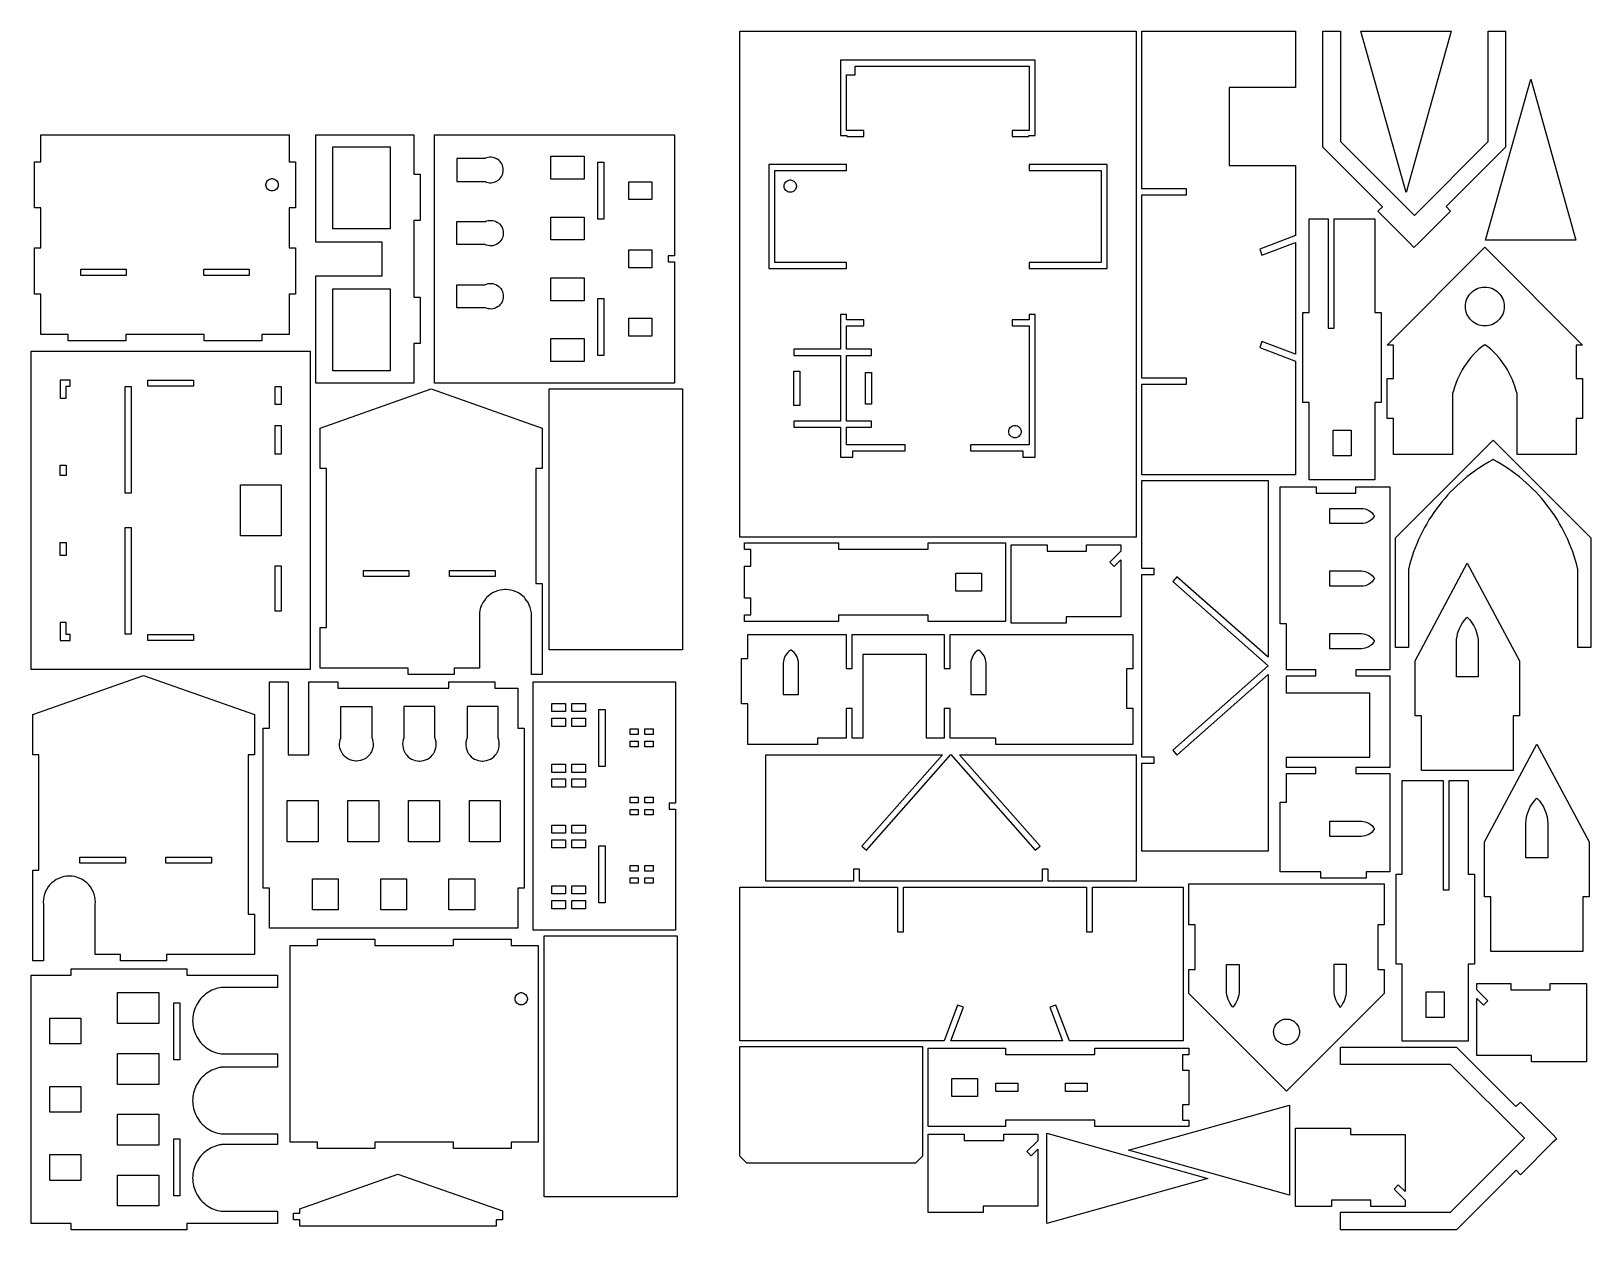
# Model space of a CAD drawing. Extents: x 10 to 282, y 0 to 209.
import ezdxf

# ---------------------------------------------------------------- set-up
doc = ezdxf.new("R2010")
doc.units = 0
doc.layers.get('0').update_dxf_attribs({"linetype": 'CONTINUOUS'})

msp = doc.modelspace()

# ---------------------------------------------------------------- linework, layer by layer
at = {"color": 0}
for points in [[(133.64, 209), (202.78, 209), (202.78, 120.77), (133.64, 120.77), (133.64, 209)], [(224.36, 153.85), (230.61, 151.49), (230.61, 131.63), (203.78, 131.63), (203.78, 147.44), (211.57, 147.44), (211.57, 148.49), (203.78, 148.49), (203.78, 180.44), (211.57, 180.44), (211.57, 181.49), (203.78, 181.49), (203.78, 209), (230.61, 209), (230.61, 199.18), (219.05, 199.18), (219.05, 185.59), (230.61, 185.59), (230.61, 173.36), (224.36, 170.99), (224.75, 169.95), (230.61, 172.16), (230.61, 152.68), (224.75, 154.89), (224.36, 153.85)], [(251.34, 176.88), (264.2, 189.79), (264.2, 209), (267.25, 209), (267.25, 188.77), (256.88, 178.41), (257.66, 177.63), (252.11, 172.08), (251.25, 171.29), (250.52, 172.08), (244.99, 177.61), (245.77, 178.38), (235.38, 188.77), (235.38, 209), (238.43, 209), (238.43, 189.79), (251.34, 176.88)], [(249.89, 180.89), (242.02, 209), (257.76, 209), (249.89, 180.89)], [(181.14, 190.64), (184.09, 190.64), (184.09, 190.82), (185.19, 190.82), (185.19, 203.95), (151.22, 203.95), (151.22, 190.82), (152.32, 190.82), (152.32, 190.64), (155.27, 190.64), (155.27, 191.69), (152.27, 191.69), (152.27, 201.4), (153.77, 201.4), (153.77, 202.9), (184.14, 202.9), (184.14, 191.69), (181.14, 191.69), (181.14, 190.64)], [(279.51, 172.55), (263.78, 172.55), (271.65, 200.66), (279.51, 172.55)], [(55.01, 190.95), (55.01, 186.25), (56.11, 186.25), (56.11, 178.2), (55.01, 178.2), (55.01, 171.25), (56.11, 171.25), (56.11, 163.17), (55.01, 163.17), (55.01, 156.12), (50.25, 156.12), (50.25, 155.02), (40.2, 155.02), (40.2, 156.12), (26.51, 156.12), (26.51, 155.02), (16.46, 155.02), (16.46, 156.12), (11.7, 156.12), (11.7, 163.17), (10.6, 163.17), (10.6, 171.25), (11.7, 171.25), (11.7, 178.2), (10.6, 178.2), (10.6, 186.25), (11.7, 186.25), (11.7, 190.95), (55.01, 190.95)], [(77.85, 154.55), (76.75, 154.55), (76.75, 147.65), (59.69, 147.65), (59.69, 166.37), (71.24, 166.37), (71.24, 172.23), (59.69, 172.23), (59.69, 190.95), (76.75, 190.95), (76.75, 184.05), (77.85, 184.05), (77.85, 176), (76.75, 176), (76.75, 162.6), (77.85, 162.6), (77.85, 154.55)], [(122.22, 168.78), (122.22, 147.65), (80.36, 147.65), (80.36, 190.95), (122.22, 190.95), (122.22, 169.83), (121.12, 169.83), (121.12, 168.78), (122.22, 168.78)], [(62.65, 188.82), (72.66, 188.82), (72.66, 174.55), (62.65, 174.55), (62.65, 188.82)], [(84.29, 186.8), (84.29, 182.8), (89.17, 182.8), (89.24, 182.77), (89.44, 182.69), (89.71, 182.62), (89.99, 182.58), (90.27, 182.57), (90.55, 182.61), (90.82, 182.67), (91.08, 182.77), (91.27, 182.87), (91.33, 182.91), (91.39, 182.95), (91.57, 183.08), (91.77, 183.27), (91.95, 183.48), (92.1, 183.72), (92.22, 183.97), (92.31, 184.24), (92.36, 184.52), (92.38, 184.73), (92.38, 184.8), (92.38, 184.87), (92.36, 185.09), (92.31, 185.36), (92.22, 185.63), (92.1, 185.88), (91.95, 186.12), (91.77, 186.33), (91.57, 186.53), (91.39, 186.66), (91.33, 186.69), (91.27, 186.73), (91.08, 186.83), (90.82, 186.93), (90.55, 187), (90.27, 187.03), (89.99, 187.02), (89.71, 186.99), (89.44, 186.91), (89.24, 186.84), (89.17, 186.8), (84.29, 186.8)], [(100.65, 187.2), (106.47, 187.2), (106.47, 183.2), (100.65, 183.2), (100.65, 187.2)], [(108.85, 186.15), (109.9, 186.15), (109.9, 176.2), (108.85, 176.2), (108.85, 186.15)], [(152.27, 167.64), (152.27, 168.69), (139.74, 168.69), (139.74, 184.72), (152.27, 184.72), (152.27, 185.77), (138.69, 185.77), (138.69, 167.64), (152.27, 167.64)], [(184.14, 167.64), (197.73, 167.64), (197.73, 185.77), (184.14, 185.77), (184.14, 184.72), (196.68, 184.72), (196.68, 168.69), (184.14, 168.69), (184.14, 167.64)], [(53.1, 182.22), (53.1, 182.17), (53.07, 182), (53.01, 181.8), (52.91, 181.62), (52.78, 181.46), (52.62, 181.33), (52.44, 181.23), (52.24, 181.17), (52.08, 181.15), (52.02, 181.15), (51.97, 181.15), (51.8, 181.17), (51.6, 181.23), (51.42, 181.33), (51.26, 181.46), (51.13, 181.62), (51.03, 181.8), (50.97, 182), (50.95, 182.17), (50.95, 182.22), (50.95, 182.27), (50.97, 182.44), (51.03, 182.64), (51.13, 182.82), (51.26, 182.98), (51.42, 183.11), (51.6, 183.21), (51.8, 183.27), (51.97, 183.3), (52.02, 183.3), (52.08, 183.3), (52.24, 183.27), (52.44, 183.21), (52.62, 183.11), (52.78, 182.98), (52.91, 182.82), (53.01, 182.64), (53.07, 182.44), (53.1, 182.27), (53.1, 182.22)], [(114.29, 182.75), (118.29, 182.75), (118.29, 179.66), (114.29, 179.66), (114.29, 182.75)], [(143.51, 181.98), (143.51, 181.93), (143.49, 181.76), (143.43, 181.56), (143.33, 181.38), (143.2, 181.22), (143.04, 181.09), (142.86, 180.99), (142.65, 180.93), (142.49, 180.91), (142.44, 180.91), (142.38, 180.91), (142.22, 180.93), (142.02, 180.99), (141.84, 181.09), (141.68, 181.22), (141.55, 181.38), (141.45, 181.56), (141.38, 181.76), (141.36, 181.93), (141.36, 181.98), (141.36, 182.04), (141.38, 182.2), (141.45, 182.4), (141.55, 182.58), (141.68, 182.74), (141.84, 182.87), (142.02, 182.97), (142.22, 183.03), (142.38, 183.06), (142.44, 183.06), (142.49, 183.06), (142.65, 183.03), (142.86, 182.97), (143.04, 182.87), (143.2, 182.74), (143.33, 182.58), (143.43, 182.4), (143.49, 182.2), (143.51, 182.04), (143.51, 181.98)], [(84.29, 171.79), (84.29, 175.8), (89.17, 175.8), (89.24, 175.83), (89.44, 175.91), (89.71, 175.98), (89.99, 176.02), (90.27, 176.02), (90.55, 175.99), (90.82, 175.92), (91.08, 175.82), (91.27, 175.73), (91.33, 175.69), (91.39, 175.65), (91.57, 175.52), (91.77, 175.33), (91.95, 175.11), (92.1, 174.88), (92.22, 174.62), (92.31, 174.36), (92.36, 174.08), (92.38, 173.87), (92.38, 173.8), (92.38, 173.72), (92.36, 173.51), (92.31, 173.23), (92.22, 172.97), (92.1, 172.71), (91.95, 172.48), (91.77, 172.26), (91.57, 172.07), (91.39, 171.94), (91.33, 171.9), (91.27, 171.87), (91.08, 171.77), (90.82, 171.67), (90.55, 171.6), (90.27, 171.57), (89.99, 171.57), (89.71, 171.61), (89.44, 171.68), (89.24, 171.76), (89.17, 171.79), (84.29, 171.79)], [(100.65, 176.6), (106.47, 176.6), (106.47, 172.6), (100.65, 172.6), (100.65, 176.6)], [(232.98, 144.24), (231.88, 144.24), (231.88, 159.93), (232.98, 159.93), (232.98, 176.29), (236.3, 176.29), (236.3, 157.2), (237.34, 157.2), (237.34, 176.29), (244.46, 176.29), (244.46, 159.93), (245.56, 159.93), (245.56, 144.24), (244.46, 144.24), (244.46, 130.79), (232.98, 130.79), (232.98, 144.24)], [(114.29, 170.85), (118.29, 170.85), (118.29, 167.75), (114.29, 167.75), (114.29, 170.85)], [(263.63, 171.35), (280.7, 154.28), (279.57, 154.28), (279.57, 148.42), (280.67, 148.42), (280.67, 141.44), (279.57, 141.44), (279.57, 135.19), (269.29, 135.19), (269.29, 145.66), (269.25, 145.82), (269.13, 146.31), (268.94, 146.95), (268.72, 147.57), (268.47, 148.19), (268.2, 148.79), (267.9, 149.38), (267.58, 149.96), (267.23, 150.52), (266.86, 151.06), (266.47, 151.59), (266.05, 152.1), (265.61, 152.6), (265.15, 153.07), (264.66, 153.53), (264.16, 153.96), (263.77, 154.28), (263.63, 154.38), (263.5, 154.28), (263.11, 153.96), (262.61, 153.53), (262.12, 153.07), (261.66, 152.6), (261.22, 152.1), (260.8, 151.59), (260.41, 151.06), (260.04, 150.52), (259.69, 149.96), (259.37, 149.38), (259.07, 148.79), (258.8, 148.19), (258.55, 147.57), (258.33, 146.95), (258.14, 146.31), (258.02, 145.82), (257.98, 145.66), (257.98, 135.19), (247.7, 135.19), (247.7, 141.44), (246.6, 141.44), (246.6, 148.42), (247.7, 148.42), (247.7, 154.28), (246.57, 154.28), (263.63, 171.35)], [(18.65, 167.48), (26.6, 167.48), (26.6, 166.43), (18.65, 166.43), (18.65, 167.48)], [(40.11, 167.48), (48.06, 167.48), (48.06, 166.43), (40.11, 166.43), (40.11, 167.48)], [(100.65, 166), (106.47, 166), (106.47, 162), (100.65, 162), (100.65, 166)], [(62.65, 164.06), (72.66, 164.06), (72.66, 149.78), (62.65, 149.78), (62.65, 164.06)], [(84.29, 160.79), (84.29, 164.79), (89.17, 164.79), (89.24, 164.82), (89.44, 164.9), (89.71, 164.98), (89.99, 165.01), (90.27, 165.02), (90.55, 164.99), (90.82, 164.92), (91.08, 164.82), (91.27, 164.72), (91.33, 164.68), (91.39, 164.64), (91.57, 164.51), (91.77, 164.32), (91.95, 164.11), (92.1, 163.87), (92.22, 163.62), (92.31, 163.35), (92.36, 163.08), (92.38, 162.86), (92.38, 162.79), (92.38, 162.72), (92.36, 162.51), (92.31, 162.23), (92.22, 161.96), (92.1, 161.71), (91.95, 161.47), (91.77, 161.26), (91.57, 161.06), (91.39, 160.94), (91.33, 160.9), (91.27, 160.86), (91.08, 160.76), (90.82, 160.66), (90.55, 160.6), (90.27, 160.56), (89.99, 160.57), (89.71, 160.61), (89.44, 160.68), (89.24, 160.76), (89.17, 160.79), (84.29, 160.79)], [(267.02, 161), (267.02, 160.91), (267, 160.65), (266.95, 160.32), (266.87, 159.99), (266.75, 159.68), (266.61, 159.39), (266.44, 159.11), (266.25, 158.85), (266.03, 158.61), (265.79, 158.39), (265.53, 158.19), (265.25, 158.02), (264.95, 157.88), (264.64, 157.77), (264.32, 157.69), (263.98, 157.63), (263.72, 157.62), (263.63, 157.62), (263.55, 157.62), (263.29, 157.63), (262.95, 157.69), (262.63, 157.77), (262.32, 157.88), (262.02, 158.02), (261.74, 158.19), (261.48, 158.39), (261.24, 158.61), (261.02, 158.85), (260.83, 159.11), (260.66, 159.39), (260.52, 159.68), (260.4, 159.99), (260.32, 160.32), (260.27, 160.65), (260.25, 160.91), (260.25, 161), (260.25, 161.09), (260.27, 161.35), (260.32, 161.68), (260.4, 162.01), (260.52, 162.32), (260.66, 162.61), (260.83, 162.89), (261.02, 163.15), (261.24, 163.39), (261.48, 163.61), (261.74, 163.81), (262.02, 163.97), (262.32, 164.12), (262.63, 164.23), (262.95, 164.31), (263.29, 164.37), (263.55, 164.38), (263.63, 164.38), (263.72, 164.38), (263.98, 164.37), (264.32, 164.31), (264.64, 164.23), (264.95, 164.12), (265.25, 163.97), (265.53, 163.81), (265.79, 163.61), (266.03, 163.39), (266.25, 163.15), (266.44, 162.89), (266.61, 162.61), (266.75, 162.32), (266.87, 162.01), (266.95, 161.68), (267, 161.35), (267.02, 161.09), (267.02, 161)], [(108.85, 162.4), (109.9, 162.4), (109.9, 152.45), (108.85, 152.45), (108.85, 162.4)], [(114.29, 158.95), (118.29, 158.95), (118.29, 155.85), (114.29, 155.85), (114.29, 158.95)], [(152.27, 136.87), (152.27, 139.94), (156.64, 139.94), (156.64, 140.99), (152.27, 140.99), (152.27, 152.48), (156.64, 152.48), (156.64, 153.53), (152.27, 153.53), (152.27, 157.64), (155.27, 157.64), (155.27, 158.69), (152.27, 158.69), (152.27, 159.59), (151.22, 159.59), (151.22, 153.53), (143.05, 153.53), (143.05, 152.48), (151.22, 152.48), (151.22, 140.99), (143.05, 140.99), (143.05, 139.94), (151.22, 139.94), (151.22, 134.72), (153.37, 134.72), (153.37, 135.82), (162.5, 135.82), (162.5, 136.87), (152.27, 136.87)], [(181.14, 158.69), (181.14, 157.64), (184.14, 157.64), (184.14, 136.87), (173.91, 136.87), (173.91, 135.82), (183.04, 135.82), (183.04, 134.72), (185.19, 134.72), (185.19, 159.59), (184.14, 159.59), (184.14, 158.69), (181.14, 158.69)], [(100.65, 155.4), (106.47, 155.4), (106.47, 151.4), (100.65, 151.4), (100.65, 155.4)], [(10, 153.21), (58.69, 153.21), (58.69, 97.7), (10, 97.7), (10, 153.21)], [(143.05, 149.71), (144.1, 149.71), (144.1, 143.76), (143.05, 143.76), (143.05, 149.71)], [(16.1, 145.02), (16.1, 147.11), (16.82, 147.11), (16.82, 148.16), (15.05, 148.16), (15.05, 145.02), (16.1, 145.02)], [(26.41, 147.06), (27.46, 147.06), (27.46, 128.43), (26.41, 128.43), (26.41, 147.06)], [(30.37, 148.16), (38.32, 148.16), (38.32, 147.11), (30.37, 147.11), (30.37, 148.16)], [(52.59, 147.06), (53.64, 147.06), (53.64, 143.91), (52.59, 143.91), (52.59, 147.06)], [(155.59, 149.48), (156.64, 149.48), (156.64, 143.99), (155.59, 143.99), (155.59, 149.48)], [(97.27, 96.85), (97.27, 106.61), (97.28, 106.73), (97.3, 107.1), (97.27, 107.57), (97.2, 108.04), (97.08, 108.5), (96.91, 108.94), (96.69, 109.36), (96.44, 109.76), (96.21, 110.05), (96.13, 110.14), (96.05, 110.23), (95.79, 110.48), (95.42, 110.78), (95.02, 111.04), (94.6, 111.25), (94.16, 111.42), (93.7, 111.55), (93.23, 111.62), (92.87, 111.65), (92.75, 111.65), (92.63, 111.65), (92.27, 111.62), (91.8, 111.55), (91.34, 111.42), (90.9, 111.25), (90.48, 111.04), (90.08, 110.78), (89.71, 110.48), (89.45, 110.23), (89.37, 110.14), (89.29, 110.05), (89.07, 109.76), (88.81, 109.36), (88.59, 108.94), (88.42, 108.5), (88.3, 108.04), (88.23, 107.57), (88.2, 107.1), (88.22, 106.73), (88.23, 106.61), (88.23, 97.95), (83.82, 97.95), (83.82, 96.85), (75.77, 96.85), (75.77, 97.95), (60.45, 97.95), (60.45, 105), (61.55, 105), (61.55, 132.77), (60.45, 132.77), (60.45, 139.81), (79.8, 146.64), (99.14, 139.81), (99.14, 132.77), (98.04, 132.77), (98.04, 112.7), (99.14, 112.7), (99.14, 96.85), (97.27, 96.85)], [(100.37, 146.65), (123.64, 146.65), (123.64, 101.14), (100.37, 101.14), (100.37, 146.65)], [(52.59, 140.22), (53.64, 140.22), (53.64, 135.27), (52.59, 135.27), (52.59, 140.22)], [(182.73, 139.18), (182.73, 139.12), (182.71, 138.96), (182.64, 138.76), (182.54, 138.58), (182.41, 138.42), (182.25, 138.29), (182.07, 138.19), (181.87, 138.12), (181.71, 138.1), (181.65, 138.1), (181.6, 138.1), (181.44, 138.12), (181.23, 138.19), (181.05, 138.29), (180.89, 138.42), (180.76, 138.58), (180.66, 138.76), (180.6, 138.96), (180.58, 139.12), (180.58, 139.18), (180.58, 139.23), (180.6, 139.39), (180.66, 139.6), (180.76, 139.78), (180.89, 139.94), (181.05, 140.07), (181.23, 140.17), (181.44, 140.23), (181.6, 140.25), (181.65, 140.25), (181.71, 140.25), (181.87, 140.23), (182.07, 140.17), (182.25, 140.07), (182.41, 139.94), (182.54, 139.78), (182.64, 139.6), (182.71, 139.39), (182.73, 139.23), (182.73, 139.18)], [(237.16, 139.42), (240.29, 139.42), (240.29, 134.93), (237.16, 134.93), (237.16, 139.42)], [(250.31, 101.52), (248.06, 101.52), (248.06, 120.64), (265.09, 137.68), (282.13, 120.64), (282.13, 101.52), (279.88, 101.52), (279.88, 115.18), (279.83, 115.37), (279.68, 115.94), (279.47, 116.7), (279.23, 117.45), (278.98, 118.19), (278.71, 118.92), (278.42, 119.64), (278.11, 120.36), (277.78, 121.06), (277.44, 121.76), (277.07, 122.44), (276.69, 123.11), (276.29, 123.78), (275.88, 124.43), (275.45, 125.07), (275, 125.7), (274.53, 126.32), (274.05, 126.92), (273.56, 127.52), (273.04, 128.09), (272.52, 128.66), (271.97, 129.21), (271.42, 129.75), (270.85, 130.27), (270.26, 130.78), (269.66, 131.28), (269.05, 131.75), (268.42, 132.22), (267.78, 132.67), (267.13, 133.1), (266.46, 133.51), (265.78, 133.91), (265.27, 134.2), (265.09, 134.29), (264.92, 134.2), (264.4, 133.91), (263.72, 133.51), (263.06, 133.1), (262.4, 132.67), (261.76, 132.22), (261.14, 131.75), (260.52, 131.28), (259.92, 130.78), (259.34, 130.27), (258.77, 129.75), (258.21, 129.21), (257.67, 128.66), (257.14, 128.09), (256.63, 127.52), (256.13, 126.92), (255.65, 126.32), (255.19, 125.7), (254.74, 125.07), (254.31, 124.43), (253.89, 123.78), (253.49, 123.11), (253.11, 122.44), (252.75, 121.76), (252.4, 121.06), (252.08, 120.36), (251.77, 119.64), (251.48, 118.92), (251.2, 118.19), (250.95, 117.45), (250.72, 116.7), (250.5, 115.94), (250.35, 115.37), (250.31, 115.18), (250.31, 101.52)], [(15.05, 133.31), (16.1, 133.31), (16.1, 131.54), (15.05, 131.54), (15.05, 133.31)], [(209.91, 82.79), (225.84, 96.84), (225.84, 66.04), (203.78, 66.04), (203.78, 81.35), (205.92, 81.35), (205.92, 82.4), (203.78, 82.4), (203.78, 114.27), (205.92, 114.27), (205.92, 115.32), (203.78, 115.32), (203.78, 130.63), (225.84, 130.63), (225.84, 99.84), (209.91, 113.88), (209.17, 113.05), (225.85, 98.34), (209.17, 83.63), (209.91, 82.79)], [(46.5, 129.92), (53.64, 129.92), (53.64, 120.99), (46.5, 120.99), (46.5, 129.92)], [(234.17, 97.67), (229.02, 97.67), (229.02, 105.67), (227.92, 105.67), (227.92, 129.54), (234.22, 129.54), (234.22, 128.44), (241.1, 128.44), (241.1, 129.54), (247.06, 129.54), (247.06, 97.67), (241.15, 97.67), (241.15, 96.62), (247.06, 96.62), (247.06, 80.59), (241.15, 80.59), (241.15, 79.54), (247.06, 79.54), (247.06, 62.41), (242.91, 62.41), (242.91, 61.31), (235.01, 61.31), (235.01, 62.41), (227.92, 62.41), (227.92, 74.54), (229.02, 74.54), (229.02, 79.54), (234.17, 79.54), (234.17, 80.59), (229.02, 80.59), (229.02, 82.44), (243.58, 82.44), (243.58, 93.58), (229.02, 93.58), (229.02, 96.62), (234.17, 96.62), (234.17, 97.67)], [(236.6, 123.13), (236.6, 125.79), (242.03, 125.79), (242.12, 125.79), (242.39, 125.76), (242.74, 125.69), (243.07, 125.58), (243.38, 125.43), (243.68, 125.24), (243.95, 125.01), (244.18, 124.75), (244.34, 124.53), (244.39, 124.46), (244.34, 124.38), (244.18, 124.17), (243.95, 123.9), (243.68, 123.68), (243.38, 123.49), (243.07, 123.33), (242.74, 123.22), (242.39, 123.15), (242.12, 123.13), (242.03, 123.13), (236.6, 123.13)], [(26.41, 122.47), (27.46, 122.47), (27.46, 103.85), (26.41, 103.85), (26.41, 122.47)], [(15.05, 119.82), (16.1, 119.82), (16.1, 117.6), (15.05, 117.6), (15.05, 119.82)], [(179.98, 106.08), (166.48, 106.08), (166.48, 107.18), (150.89, 107.18), (150.89, 106.08), (134.47, 106.08), (134.47, 107.23), (135.57, 107.23), (135.57, 110.13), (134.47, 110.13), (134.47, 115.72), (135.57, 115.72), (135.57, 118.62), (134.47, 118.62), (134.47, 119.77), (150.89, 119.77), (150.89, 118.67), (166.48, 118.67), (166.48, 119.77), (179.98, 119.77), (179.98, 106.08)], [(187.28, 119.46), (187.28, 118.36), (194.16, 118.36), (194.16, 119.46), (200.12, 119.46), (200.12, 118.32), (198.2, 116.41), (198.94, 115.66), (200.12, 116.84), (200.12, 106.87), (190.57, 106.87), (190.57, 105.77), (180.98, 105.77), (180.98, 119.46), (187.28, 119.46)], [(52.59, 115.8), (53.64, 115.8), (53.64, 107.85), (52.59, 107.85), (52.59, 115.8)], [(67.96, 114.96), (75.91, 114.96), (75.91, 113.91), (67.96, 113.91), (67.96, 114.96)], [(82.96, 114.96), (90.94, 114.96), (90.94, 113.91), (82.96, 113.91), (82.96, 114.96)], [(171.34, 114.49), (175.83, 114.49), (175.83, 111.36), (171.34, 111.36), (171.34, 114.49)], [(236.6, 112.22), (236.6, 114.88), (242.03, 114.88), (242.12, 114.88), (242.39, 114.85), (242.74, 114.78), (243.07, 114.67), (243.38, 114.52), (243.68, 114.33), (243.95, 114.1), (244.18, 113.84), (244.34, 113.63), (244.39, 113.55), (244.34, 113.47), (244.18, 113.26), (243.95, 112.99), (243.68, 112.77), (243.38, 112.58), (243.07, 112.42), (242.74, 112.31), (242.39, 112.25), (242.12, 112.22), (242.03, 112.22), (236.6, 112.22)], [(251.46, 99.2), (260.58, 116.25), (269.69, 99.2), (269.69, 89.62), (268.59, 89.62), (268.59, 80.08), (252.56, 80.08), (252.56, 89.62), (251.46, 89.62), (251.46, 99.2)], [(262.49, 96.41), (258.67, 96.41), (258.67, 102.27), (258.67, 102.43), (258.7, 102.91), (258.79, 103.53), (258.95, 104.14), (259.16, 104.73), (259.44, 105.3), (259.76, 105.83), (260.14, 106.34), (260.46, 106.69), (260.58, 106.8), (260.69, 106.69), (261.01, 106.34), (261.39, 105.83), (261.72, 105.3), (261.99, 104.73), (262.2, 104.14), (262.36, 103.53), (262.45, 102.91), (262.49, 102.43), (262.49, 102.27), (262.49, 96.41)], [(16.1, 105.88), (15.05, 105.88), (15.05, 102.75), (16.82, 102.75), (16.82, 103.8), (16.1, 103.8), (16.1, 105.88)], [(30.37, 103.8), (38.32, 103.8), (38.32, 102.75), (30.37, 102.75), (30.37, 103.8)], [(155.09, 100.31), (155.09, 85.74), (153.24, 85.74), (153.24, 90.9), (152.19, 90.9), (152.19, 85.74), (147.19, 85.74), (147.19, 84.64), (135.05, 84.64), (135.05, 91.74), (133.95, 91.74), (133.95, 99.64), (135.05, 99.64), (135.05, 103.78), (152.19, 103.78), (152.19, 97.87), (153.24, 97.87), (153.24, 103.78), (169.27, 103.78), (169.27, 97.87), (170.32, 97.87), (170.32, 103.78), (202.19, 103.78), (202.19, 97.82), (201.09, 97.82), (201.09, 90.95), (202.19, 90.95), (202.19, 84.64), (178.32, 84.64), (178.32, 85.74), (170.32, 85.74), (170.32, 90.9), (169.27, 90.9), (169.27, 85.74), (166.23, 85.74), (166.23, 100.31), (155.09, 100.31)], [(236.6, 101.31), (236.6, 103.97), (242.03, 103.97), (242.12, 103.97), (242.39, 103.94), (242.74, 103.88), (243.07, 103.77), (243.38, 103.61), (243.68, 103.42), (243.95, 103.19), (244.18, 102.93), (244.34, 102.72), (244.39, 102.64), (244.34, 102.56), (244.18, 102.35), (243.95, 102.08), (243.68, 101.86), (243.38, 101.67), (243.07, 101.52), (242.74, 101.4), (242.39, 101.34), (242.12, 101.31), (242.03, 101.31), (236.6, 101.31)], [(141.23, 93.33), (143.88, 93.33), (143.88, 98.76), (143.88, 98.85), (143.86, 99.11), (143.79, 99.46), (143.68, 99.79), (143.53, 100.11), (143.34, 100.4), (143.11, 100.67), (142.85, 100.91), (142.63, 101.07), (142.56, 101.11), (142.48, 101.07), (142.26, 100.91), (142, 100.67), (141.78, 100.4), (141.58, 100.11), (141.43, 99.79), (141.32, 99.46), (141.25, 99.11), (141.23, 98.85), (141.23, 98.76), (141.23, 93.33)], [(173.96, 93.33), (176.61, 93.33), (176.61, 98.76), (176.61, 98.85), (176.59, 99.11), (176.52, 99.46), (176.41, 99.79), (176.26, 100.11), (176.07, 100.4), (175.84, 100.67), (175.58, 100.91), (175.36, 101.07), (175.28, 101.11), (175.21, 101.07), (174.99, 100.91), (174.73, 100.67), (174.5, 100.4), (174.31, 100.11), (174.16, 99.79), (174.05, 99.46), (173.98, 99.11), (173.96, 98.85), (173.96, 98.76), (173.96, 93.33)], [(12.13, 46.88), (10.26, 46.88), (10.26, 62.73), (11.36, 62.73), (11.36, 82.8), (10.26, 82.8), (10.26, 89.85), (29.61, 96.67), (48.95, 89.85), (48.95, 82.8), (47.85, 82.8), (47.85, 55.03), (48.95, 55.03), (48.95, 47.98), (33.63, 47.98), (33.63, 46.88), (25.58, 46.88), (25.58, 47.98), (21.17, 47.98), (21.17, 56.65), (21.19, 56.77), (21.2, 57.13), (21.18, 57.6), (21.1, 58.07), (20.98, 58.53), (20.81, 58.97), (20.6, 59.4), (20.34, 59.8), (20.12, 60.08), (20.04, 60.17), (19.96, 60.26), (19.7, 60.51), (19.32, 60.81), (18.93, 61.07), (18.5, 61.28), (18.06, 61.45), (17.6, 61.58), (17.13, 61.65), (16.77, 61.68), (16.65, 61.68), (16.53, 61.68), (16.17, 61.65), (15.7, 61.58), (15.24, 61.45), (14.8, 61.28), (14.38, 61.07), (13.98, 60.81), (13.61, 60.51), (13.35, 60.26), (13.27, 60.17), (13.19, 60.08), (12.97, 59.8), (12.71, 59.4), (12.5, 58.97), (12.33, 58.53), (12.21, 58.07), (12.13, 57.6), (12.11, 57.13), (12.12, 56.77), (12.13, 56.65), (12.13, 46.88)], [(51.6, 52.59), (51.6, 59.59), (50.5, 59.59), (50.5, 87.45), (51.6, 87.45), (51.6, 95.55), (54.85, 95.55), (54.85, 82.81), (58.43, 82.81), (58.43, 95.55), (63.48, 95.55), (63.48, 94.45), (82.85, 94.45), (82.85, 95.55), (90.9, 95.55), (90.9, 94.45), (94.9, 94.45), (94.9, 87.45), (96, 87.45), (96, 59.59), (94.9, 59.59), (94.9, 52.59), (51.6, 52.59)], [(122.44, 73.36), (122.44, 52.23), (97.58, 52.23), (97.58, 95.53), (122.44, 95.53), (122.44, 74.41), (121.34, 74.41), (121.34, 73.36), (122.44, 73.36)], [(64.03, 91.22), (69.44, 91.22), (69.44, 85.79), (69.47, 85.7), (69.56, 85.44), (69.63, 85.09), (69.67, 84.73), (69.65, 84.38), (69.6, 84.02), (69.5, 83.68), (69.36, 83.35), (69.23, 83.11), (69.18, 83.03), (69.13, 82.96), (68.96, 82.74), (68.7, 82.48), (68.42, 82.26), (68.12, 82.07), (67.8, 81.92), (67.45, 81.82), (67.1, 81.75), (66.83, 81.73), (66.74, 81.73), (66.65, 81.73), (66.37, 81.75), (66.02, 81.82), (65.68, 81.92), (65.35, 82.07), (65.05, 82.26), (64.77, 82.48), (64.52, 82.74), (64.35, 82.96), (64.3, 83.03), (64.25, 83.11), (64.12, 83.35), (63.97, 83.68), (63.88, 84.02), (63.82, 84.38), (63.81, 84.73), (63.84, 85.09), (63.91, 85.44), (64, 85.7), (64.03, 85.79), (64.03, 91.22)], [(80.44, 91.22), (75.04, 91.22), (75.04, 85.79), (75, 85.7), (74.92, 85.44), (74.84, 85.09), (74.81, 84.73), (74.83, 84.38), (74.88, 84.02), (74.98, 83.68), (75.12, 83.35), (75.25, 83.11), (75.3, 83.03), (75.35, 82.96), (75.52, 82.74), (75.78, 82.48), (76.06, 82.26), (76.36, 82.07), (76.68, 81.92), (77.02, 81.82), (77.38, 81.75), (77.65, 81.73), (77.74, 81.73), (77.83, 81.73), (78.11, 81.75), (78.46, 81.82), (78.8, 81.92), (79.13, 82.07), (79.43, 82.26), (79.71, 82.48), (79.96, 82.74), (80.13, 82.96), (80.18, 83.03), (80.23, 83.11), (80.36, 83.35), (80.5, 83.68), (80.6, 84.02), (80.66, 84.38), (80.67, 84.73), (80.64, 85.09), (80.56, 85.44), (80.48, 85.7), (80.44, 85.79), (80.44, 91.22)], [(91.45, 91.22), (86.05, 91.22), (86.05, 85.79), (86.01, 85.7), (85.93, 85.44), (85.85, 85.09), (85.82, 84.73), (85.83, 84.38), (85.89, 84.02), (85.99, 83.68), (86.13, 83.35), (86.26, 83.11), (86.31, 83.03), (86.36, 82.96), (86.53, 82.74), (86.78, 82.48), (87.06, 82.26), (87.36, 82.07), (87.69, 81.92), (88.03, 81.82), (88.38, 81.75), (88.66, 81.73), (88.75, 81.73), (88.84, 81.73), (89.11, 81.75), (89.47, 81.82), (89.81, 81.92), (90.13, 82.07), (90.44, 82.26), (90.71, 82.48), (90.97, 82.74), (91.14, 82.96), (91.19, 83.03), (91.24, 83.11), (91.37, 83.35), (91.51, 83.68), (91.61, 84.02), (91.66, 84.38), (91.68, 84.73), (91.65, 85.09), (91.57, 85.44), (91.49, 85.7), (91.45, 85.79), (91.45, 91.22)], [(100.87, 91.78), (103.2, 91.78), (103.2, 90.36), (100.87, 90.36), (100.87, 91.78)], [(104.35, 91.78), (106.69, 91.78), (106.69, 90.36), (104.35, 90.36), (104.35, 91.78)], [(109.07, 90.73), (110.12, 90.73), (110.12, 80.78), (109.07, 80.78), (109.07, 90.73)], [(100.87, 89.21), (103.2, 89.21), (103.2, 87.78), (100.87, 87.78), (100.87, 89.21)], [(104.35, 89.21), (106.69, 89.21), (106.69, 87.78), (104.35, 87.78), (104.35, 89.21)], [(114.5, 87.33), (115.93, 87.33), (115.93, 86.36), (114.5, 86.36), (114.5, 87.33)], [(117.08, 87.33), (118.51, 87.33), (118.51, 86.36), (117.08, 86.36), (117.08, 87.33)], [(114.5, 85.21), (115.93, 85.21), (115.93, 84.24), (114.5, 84.24), (114.5, 85.21)], [(117.08, 85.21), (118.51, 85.21), (118.51, 84.24), (117.08, 84.24), (117.08, 85.21)], [(264.7, 58.07), (263.6, 58.07), (263.6, 67.65), (272.72, 84.7), (281.83, 67.65), (281.83, 58.07), (280.73, 58.07), (280.73, 48.53), (264.7, 48.53), (264.7, 58.07)], [(171.98, 82.84), (202.78, 82.84), (202.78, 60.77), (187.46, 60.77), (187.46, 62.91), (186.41, 62.91), (186.41, 60.77), (154.55, 60.77), (154.55, 62.91), (153.5, 62.91), (153.5, 60.77), (138.18, 60.77), (138.18, 82.84), (168.98, 82.84), (154.93, 66.91), (155.77, 66.17), (170.48, 82.85), (185.19, 66.17), (186.03, 66.91), (171.98, 82.84)], [(100.87, 81.18), (103.2, 81.18), (103.2, 79.76), (100.87, 79.76), (100.87, 81.18)], [(104.35, 81.18), (106.69, 81.18), (106.69, 79.76), (104.35, 79.76), (104.35, 81.18)], [(100.87, 78.61), (103.2, 78.61), (103.2, 77.18), (100.87, 77.18), (100.87, 78.61)], [(104.35, 78.61), (106.69, 78.61), (106.69, 77.18), (104.35, 77.18), (104.35, 78.61)], [(248.14, 46.32), (248.14, 62.01), (249.24, 62.01), (249.24, 78.37), (256.36, 78.37), (256.36, 59.28), (257.41, 59.28), (257.41, 78.37), (260.72, 78.37), (260.72, 62.01), (261.82, 62.01), (261.82, 46.32), (260.72, 46.32), (260.72, 32.87), (249.24, 32.87), (249.24, 46.32), (248.14, 46.32)], [(54.65, 74.86), (60.05, 74.86), (60.05, 67.64), (54.65, 67.64), (54.65, 74.86)], [(65.25, 74.86), (70.65, 74.86), (70.65, 67.64), (65.25, 67.64), (65.25, 74.86)], [(75.85, 74.86), (81.25, 74.86), (81.25, 67.64), (75.85, 67.64), (75.85, 74.86)], [(86.45, 74.86), (91.85, 74.86), (91.85, 67.64), (86.45, 67.64), (86.45, 74.86)], [(114.5, 75.43), (115.93, 75.43), (115.93, 74.46), (114.5, 74.46), (114.5, 75.43)], [(117.08, 75.43), (118.51, 75.43), (118.51, 74.46), (117.08, 74.46), (117.08, 75.43)], [(274.62, 64.86), (270.81, 64.86), (270.81, 70.72), (270.81, 70.88), (270.84, 71.36), (270.93, 71.98), (271.09, 72.59), (271.3, 73.18), (271.57, 73.75), (271.9, 74.28), (272.28, 74.79), (272.6, 75.14), (272.72, 75.25), (272.83, 75.14), (273.15, 74.79), (273.53, 74.28), (273.86, 73.75), (274.13, 73.18), (274.34, 72.59), (274.5, 71.98), (274.59, 71.36), (274.62, 70.88), (274.62, 70.72), (274.62, 64.86)], [(114.5, 73.31), (115.93, 73.31), (115.93, 72.33), (114.5, 72.33), (114.5, 73.31)], [(117.08, 73.31), (118.51, 73.31), (118.51, 72.33), (117.08, 72.33), (117.08, 73.31)], [(236.6, 68.59), (236.6, 71.24), (242.03, 71.24), (242.12, 71.24), (242.39, 71.22), (242.74, 71.15), (243.07, 71.04), (243.38, 70.89), (243.68, 70.69), (243.95, 70.47), (244.18, 70.21), (244.34, 69.99), (244.39, 69.91), (244.34, 69.84), (244.18, 69.62), (243.95, 69.36), (243.68, 69.13), (243.38, 68.94), (243.07, 68.79), (242.74, 68.68), (242.39, 68.61), (242.12, 68.59), (242.03, 68.59), (236.6, 68.59)], [(100.87, 70.58), (103.2, 70.58), (103.2, 69.16), (100.87, 69.16), (100.87, 70.58)], [(104.35, 70.58), (106.69, 70.58), (106.69, 69.16), (104.35, 69.16), (104.35, 70.58)], [(100.87, 68.01), (103.2, 68.01), (103.2, 66.58), (100.87, 66.58), (100.87, 68.01)], [(104.35, 68.01), (106.69, 68.01), (106.69, 66.58), (104.35, 66.58), (104.35, 68.01)], [(109.07, 66.98), (110.12, 66.98), (110.12, 57.03), (109.07, 57.03), (109.07, 66.98)], [(18.46, 64.99), (26.44, 64.99), (26.44, 63.94), (18.46, 63.94), (18.46, 64.99)], [(33.49, 64.99), (41.44, 64.99), (41.44, 63.94), (33.49, 63.94), (33.49, 64.99)], [(114.5, 63.53), (115.93, 63.53), (115.93, 62.55), (114.5, 62.55), (114.5, 63.53)], [(117.08, 63.53), (118.51, 63.53), (118.51, 62.55), (117.08, 62.55), (117.08, 63.53)], [(59.1, 61.22), (63.59, 61.22), (63.59, 55.82), (59.1, 55.82), (59.1, 61.22)], [(71, 61.22), (75.5, 61.22), (75.5, 55.82), (71, 55.82), (71, 61.22)], [(82.9, 61.22), (87.4, 61.22), (87.4, 55.82), (82.9, 55.82), (82.9, 61.22)], [(100.87, 59.98), (103.2, 59.98), (103.2, 58.56), (100.87, 58.56), (100.87, 59.98)], [(104.35, 59.98), (106.69, 59.98), (106.69, 58.56), (104.35, 58.56), (104.35, 59.98)], [(114.5, 61.4), (115.93, 61.4), (115.93, 60.43), (114.5, 60.43), (114.5, 61.4)], [(117.08, 61.4), (118.51, 61.4), (118.51, 60.43), (117.08, 60.43), (117.08, 61.4)], [(246.07, 60.31), (246.07, 53.16), (244.97, 53.16), (244.97, 45.36), (246.07, 45.36), (246.07, 41.18), (229.04, 24.15), (212, 41.18), (212, 45.36), (213.09, 45.36), (213.09, 53.16), (212, 53.16), (212, 60.31), (246.07, 60.31)], [(100.87, 57.41), (103.2, 57.41), (103.2, 55.98), (100.87, 55.98), (100.87, 57.41)], [(104.35, 57.41), (106.69, 57.41), (106.69, 55.98), (104.35, 55.98), (104.35, 57.41)], [(172.69, 38.8), (171.64, 39.19), (169.28, 32.94), (133.64, 32.94), (133.64, 59.77), (161.15, 59.77), (161.15, 51.94), (162.2, 51.94), (162.2, 59.77), (194.15, 59.77), (194.15, 51.94), (195.2, 51.94), (195.2, 59.77), (211, 59.77), (211, 32.94), (191.15, 32.94), (188.79, 39.19), (187.74, 38.8), (189.96, 32.94), (170.47, 32.94), (172.69, 38.8)], [(55.17, 15.28), (55.17, 49.57), (59.93, 49.57), (59.93, 50.67), (69.98, 50.67), (69.98, 49.57), (83.67, 49.57), (83.67, 50.67), (93.72, 50.67), (93.72, 49.57), (98.48, 49.57), (98.48, 15.28), (93.72, 15.28), (93.72, 14.18), (83.67, 14.18), (83.67, 15.28), (69.98, 15.28), (69.98, 14.18), (59.93, 14.18), (59.93, 15.28), (55.17, 15.28)], [(99.48, 51.23), (122.74, 51.23), (122.74, 5.72), (99.48, 5.72), (99.48, 51.23)], [(43.21, 14.85), (43.12, 14.84), (42.86, 14.79), (42.52, 14.71), (42.18, 14.61), (41.85, 14.48), (41.53, 14.35), (41.23, 14.19), (40.93, 14.01), (40.64, 13.82), (40.36, 13.61), (40.1, 13.39), (39.85, 13.15), (39.61, 12.89), (39.39, 12.62), (39.19, 12.34), (39, 12.04), (38.87, 11.81), (38.83, 11.73), (38.79, 11.65), (38.67, 11.41), (38.54, 11.08), (38.43, 10.75), (38.34, 10.41), (38.27, 10.07), (38.21, 9.73), (38.18, 9.39), (38.17, 9.04), (38.18, 8.69), (38.21, 8.35), (38.27, 8.01), (38.34, 7.67), (38.43, 7.33), (38.54, 7), (38.67, 6.67), (38.79, 6.43), (38.83, 6.35), (38.87, 6.27), (39, 6.04), (39.19, 5.74), (39.39, 5.46), (39.61, 5.19), (39.85, 4.93), (40.1, 4.69), (40.36, 4.47), (40.64, 4.26), (40.93, 4.07), (41.23, 3.89), (41.53, 3.73), (41.85, 3.6), (42.18, 3.48), (42.52, 3.37), (42.86, 3.29), (43.12, 3.24), (43.21, 3.23), (52.97, 3.23), (52.97, 1.1), (37.17, 1.1), (37.17, 0), (17, 0), (17, 1.1), (10, 1.1), (10, 44.4), (17, 44.4), (17, 45.5), (37.17, 45.5), (37.17, 44.4), (52.97, 44.4), (52.97, 42.27), (43.21, 42.27), (43.12, 42.26), (42.86, 42.21), (42.52, 42.13), (42.18, 42.03), (41.85, 41.91), (41.53, 41.77), (41.23, 41.61), (40.93, 41.44), (40.64, 41.24), (40.36, 41.04), (40.1, 40.81), (39.85, 40.57), (39.61, 40.32), (39.39, 40.05), (39.19, 39.76), (39, 39.46), (38.87, 39.23), (38.83, 39.15), (38.79, 39.08), (38.67, 38.83), (38.54, 38.51), (38.43, 38.18), (38.34, 37.84), (38.27, 37.5), (38.21, 37.16), (38.18, 36.81), (38.17, 36.46), (38.18, 36.12), (38.21, 35.77), (38.27, 35.43), (38.34, 35.09), (38.43, 34.75), (38.54, 34.42), (38.67, 34.1), (38.79, 33.85), (38.83, 33.78), (38.87, 33.7), (39, 33.46), (39.19, 33.17), (39.39, 32.88), (39.61, 32.61), (39.85, 32.36), (40.1, 32.12), (40.36, 31.89), (40.64, 31.68), (40.93, 31.49), (41.23, 31.32), (41.53, 31.16), (41.85, 31.02), (42.18, 30.9), (42.52, 30.8), (42.86, 30.72), (43.12, 30.67), (43.21, 30.66), (52.97, 30.66), (52.97, 28.33), (43.21, 28.33), (43.12, 28.32), (42.86, 28.27), (42.52, 28.19), (42.18, 28.09), (41.85, 27.97), (41.53, 27.83), (41.23, 27.67), (40.93, 27.5), (40.64, 27.31), (40.36, 27.1), (40.1, 26.87), (39.85, 26.63), (39.61, 26.38), (39.39, 26.11), (39.19, 25.82), (39, 25.52), (38.87, 25.29), (38.83, 25.21), (38.79, 25.14), (38.67, 24.89), (38.54, 24.57), (38.43, 24.24), (38.34, 23.9), (38.27, 23.56), (38.21, 23.22), (38.18, 22.87), (38.17, 22.52), (38.18, 22.18), (38.21, 21.83), (38.27, 21.49), (38.34, 21.15), (38.43, 20.81), (38.54, 20.48), (38.67, 20.16), (38.79, 19.91), (38.83, 19.84), (38.87, 19.76), (39, 19.53), (39.19, 19.23), (39.39, 18.94), (39.61, 18.67), (39.85, 18.42), (40.1, 18.18), (40.36, 17.95), (40.64, 17.74), (40.93, 17.55), (41.23, 17.38), (41.53, 17.22), (41.85, 17.08), (42.18, 16.96), (42.52, 16.86), (42.86, 16.78), (43.12, 16.73), (43.21, 16.72), (52.97, 16.72), (52.97, 14.85), (43.21, 14.85)], [(218.56, 46.26), (220.78, 46.26), (220.78, 41.75), (220.78, 41.65), (220.76, 41.35), (220.7, 40.94), (220.62, 40.55), (220.49, 40.16), (220.33, 39.79), (220.14, 39.43), (219.92, 39.09), (219.73, 38.85), (219.67, 38.77), (219.6, 38.85), (219.41, 39.09), (219.19, 39.43), (219, 39.79), (218.84, 40.16), (218.72, 40.55), (218.63, 40.94), (218.57, 41.35), (218.56, 41.65), (218.56, 41.75), (218.56, 46.26)], [(239.52, 46.26), (237.29, 46.26), (237.29, 41.75), (237.29, 41.65), (237.31, 41.35), (237.37, 40.94), (237.45, 40.55), (237.58, 40.16), (237.74, 39.79), (237.93, 39.43), (238.15, 39.09), (238.34, 38.85), (238.4, 38.77), (238.47, 38.85), (238.66, 39.09), (238.88, 39.43), (239.07, 39.79), (239.23, 40.16), (239.35, 40.55), (239.44, 40.94), (239.5, 41.35), (239.52, 41.65), (239.52, 41.75), (239.52, 46.26)], [(25.05, 41.36), (32.27, 41.36), (32.27, 35.95), (25.05, 35.95), (25.05, 41.36)], [(96.57, 40.28), (96.57, 40.23), (96.54, 40.06), (96.48, 39.86), (96.38, 39.68), (96.25, 39.52), (96.09, 39.39), (95.91, 39.29), (95.71, 39.23), (95.55, 39.21), (95.49, 39.21), (95.44, 39.21), (95.27, 39.23), (95.07, 39.29), (94.89, 39.39), (94.73, 39.52), (94.6, 39.68), (94.5, 39.86), (94.44, 40.06), (94.42, 40.23), (94.42, 40.28), (94.42, 40.34), (94.44, 40.5), (94.5, 40.7), (94.6, 40.88), (94.73, 41.04), (94.89, 41.17), (95.07, 41.27), (95.27, 41.33), (95.44, 41.36), (95.49, 41.36), (95.55, 41.36), (95.71, 41.33), (95.91, 41.27), (96.09, 41.17), (96.25, 41.04), (96.38, 40.88), (96.48, 40.7), (96.54, 40.5), (96.57, 40.34), (96.57, 40.28)], [(253.41, 41.5), (256.55, 41.5), (256.55, 37.01), (253.41, 37.01), (253.41, 41.5)], [(271.76, 29.27), (271.76, 30.37), (262.22, 30.37), (262.22, 40.34), (263.39, 39.16), (264.13, 39.9), (262.22, 41.82), (262.22, 42.96), (268.18, 42.96), (268.18, 41.86), (275.05, 41.86), (275.05, 42.96), (281.36, 42.96), (281.36, 29.27), (271.76, 29.27)], [(34.86, 39.6), (35.91, 39.6), (35.91, 29.65), (34.86, 29.65), (34.86, 39.6)], [(13.23, 36.9), (18.64, 36.9), (18.64, 32.41), (13.23, 32.41), (13.23, 36.9)], [(231.28, 34.5), (231.28, 34.44), (231.27, 34.27), (231.24, 34.04), (231.18, 33.83), (231.1, 33.62), (231.01, 33.43), (230.9, 33.24), (230.77, 33.07), (230.62, 32.91), (230.46, 32.76), (230.29, 32.63), (230.11, 32.52), (229.91, 32.43), (229.7, 32.35), (229.49, 32.3), (229.26, 32.26), (229.09, 32.25), (229.04, 32.25), (228.98, 32.25), (228.81, 32.26), (228.58, 32.3), (228.37, 32.35), (228.16, 32.43), (227.96, 32.52), (227.78, 32.63), (227.61, 32.76), (227.45, 32.91), (227.3, 33.07), (227.17, 33.24), (227.06, 33.43), (226.97, 33.62), (226.89, 33.83), (226.84, 34.04), (226.8, 34.27), (226.79, 34.44), (226.79, 34.5), (226.79, 34.55), (226.8, 34.73), (226.84, 34.95), (226.89, 35.16), (226.97, 35.37), (227.06, 35.57), (227.17, 35.75), (227.3, 35.92), (227.45, 36.08), (227.61, 36.23), (227.78, 36.36), (227.96, 36.47), (228.16, 36.56), (228.37, 36.64), (228.58, 36.7), (228.81, 36.73), (228.98, 36.74), (229.04, 36.74), (229.09, 36.74), (229.26, 36.73), (229.49, 36.7), (229.7, 36.64), (229.91, 36.56), (230.11, 36.47), (230.29, 36.36), (230.46, 36.23), (230.62, 36.08), (230.77, 35.92), (230.9, 35.75), (231.01, 35.57), (231.1, 35.37), (231.18, 35.16), (231.24, 34.95), (231.27, 34.73), (231.28, 34.55), (231.28, 34.5)], [(25.05, 30.75), (32.27, 30.75), (32.27, 25.35), (25.05, 25.35), (25.05, 30.75)], [(134.86, 11.59), (133.64, 12.81), (133.64, 31.94), (165.5, 31.94), (165.5, 12.81), (164.28, 11.59), (134.86, 11.59)], [(212.01, 27.86), (212.01, 21.81), (210.91, 21.81), (210.91, 19.14), (212.01, 19.14), (212.01, 17.99), (195.59, 17.99), (195.59, 19.09), (180, 19.09), (180, 17.99), (166.5, 17.99), (166.5, 31.68), (180, 31.68), (180, 30.58), (195.59, 30.58), (195.59, 31.68), (212.01, 31.68), (212.01, 30.53), (210.91, 30.53), (210.91, 27.86), (212.01, 27.86)], [(257.67, 28.82), (238.46, 28.82), (238.46, 31.87), (258.69, 31.87), (269.05, 21.5), (269.83, 22.28), (275.38, 16.73), (276.17, 15.87), (275.38, 15.14), (269.85, 9.61), (269.08, 10.39), (258.69, 0), (238.46, 0), (238.46, 3.05), (257.67, 3.05), (270.58, 15.96), (257.67, 28.82)], [(13.23, 25), (18.64, 25), (18.64, 20.5), (13.23, 20.5), (13.23, 25)], [(170.65, 26.4), (175.14, 26.4), (175.14, 23.27), (170.65, 23.27), (170.65, 26.4)], [(178.32, 25.56), (182.14, 25.56), (182.14, 24.1), (178.32, 24.1), (178.32, 25.56)], [(190.45, 25.56), (194.27, 25.56), (194.27, 24.1), (190.45, 24.1), (190.45, 25.56)], [(25.05, 20.15), (32.27, 20.15), (32.27, 14.75), (25.05, 14.75), (25.05, 20.15)], [(201.47, 13.88), (229.58, 21.75), (229.58, 6.01), (201.47, 13.88)], [(179.69, 15.58), (179.69, 16.68), (185.65, 16.68), (185.65, 15.54), (183.73, 13.63), (184.47, 12.88), (185.65, 14.06), (185.65, 4.09), (176.1, 4.09), (176.1, 2.99), (166.5, 2.99), (166.5, 16.68), (172.81, 16.68), (172.81, 15.58), (179.69, 15.58)], [(215.33, 8.96), (187.22, 1.09), (187.22, 16.83), (215.33, 8.96)], [(240.17, 17.74), (240.17, 16.64), (249.72, 16.64), (249.72, 6.67), (248.54, 7.85), (247.8, 7.1), (249.72, 5.19), (249.72, 4.05), (243.76, 4.05), (243.76, 5.15), (236.88, 5.15), (236.88, 4.05), (230.58, 4.05), (230.58, 17.74), (240.17, 17.74)], [(34.86, 15.85), (35.91, 15.85), (35.91, 5.91), (34.86, 5.91), (34.86, 15.85)], [(13.23, 13.1), (18.64, 13.1), (18.64, 8.6), (13.23, 8.6), (13.23, 13.1)], [(25.05, 9.55), (32.27, 9.55), (32.27, 4.15), (25.05, 4.15), (25.05, 9.55)], [(56.86, 1.75), (55.76, 1.75), (55.76, 2.9), (56.86, 2.9), (56.86, 3.67), (74, 9.72), (92.25, 3.28), (92.25, 1.75), (91.15, 1.75), (91.15, 0.65), (56.86, 0.65), (56.86, 1.75)]]:
    msp.add_lwpolyline(points, close=True, dxfattribs=at)

doc.saveas('drawing.dxf')
